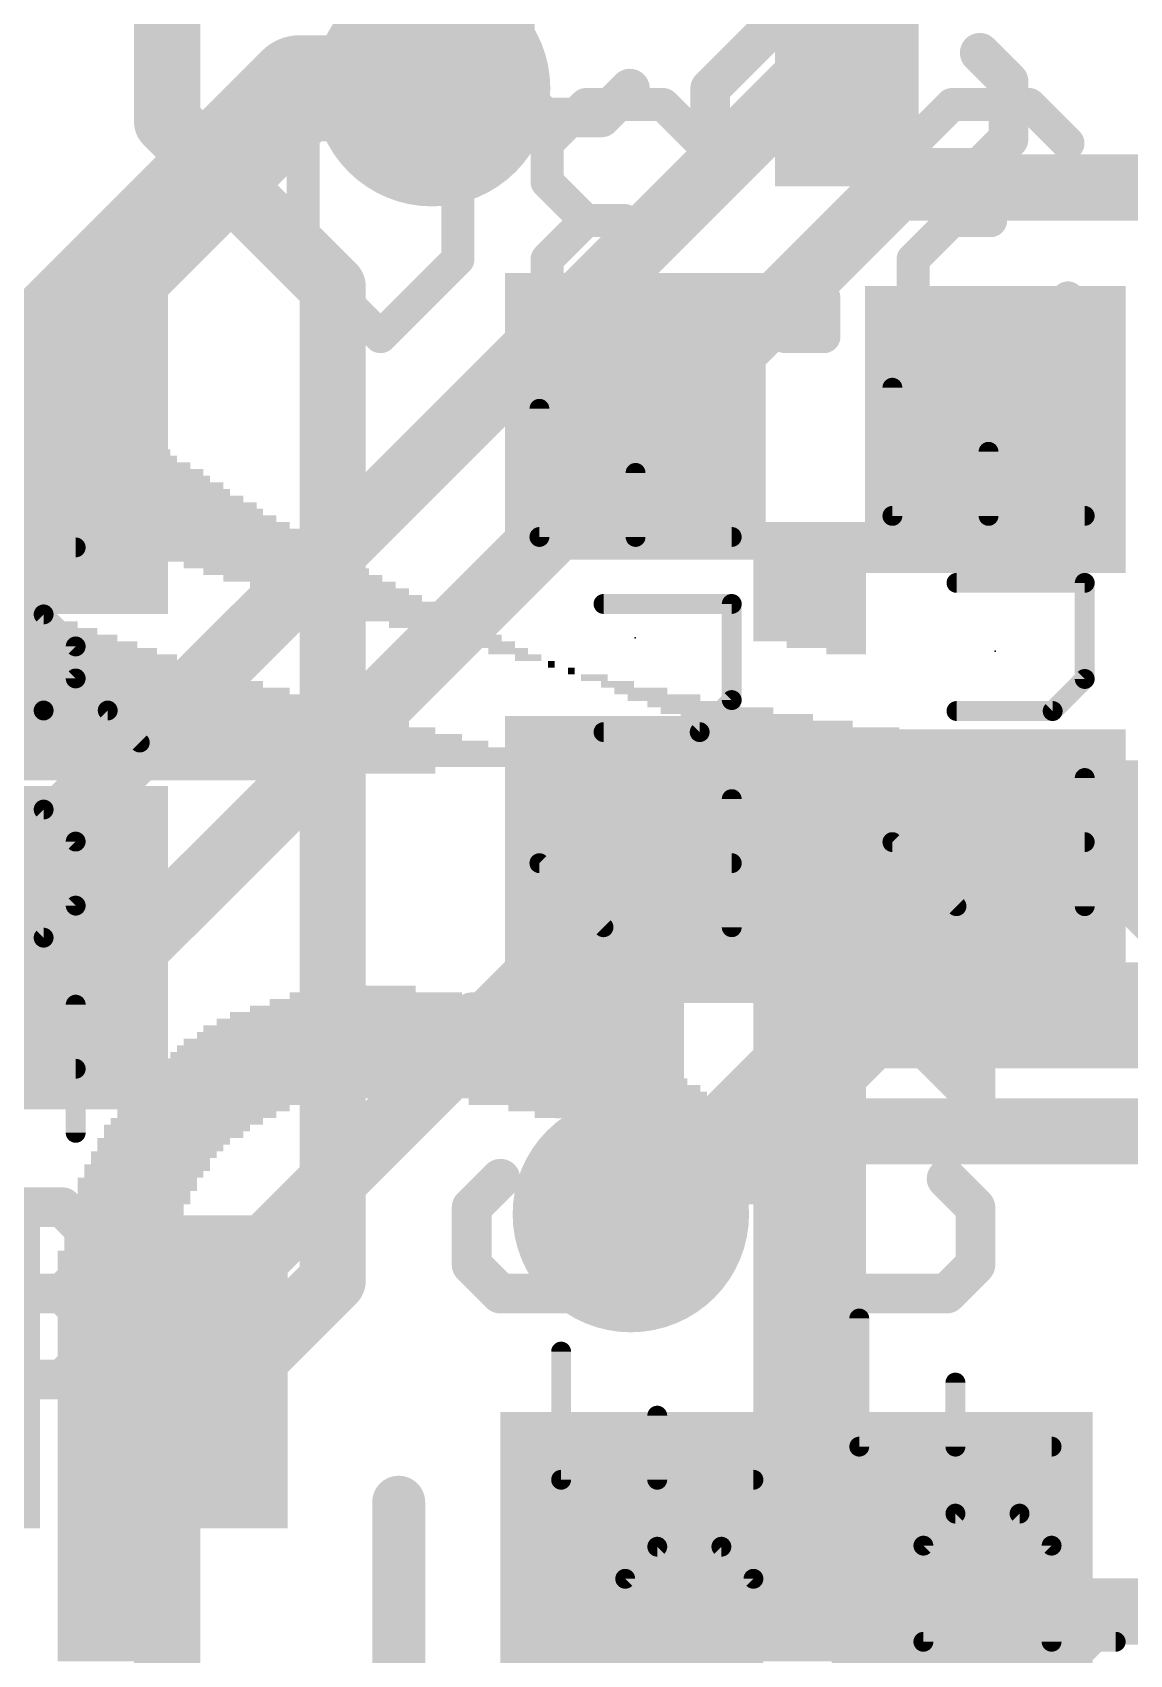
# Model space of a CAD drawing. Extents: x -4.5 to 52.1, y -1.8 to 26.3.
# Drawn here: x 14.09 to 18.29, y 7.96 to 14.18 of the extents above; entities that cross this region are included whole.
import ezdxf

# ---------------------------------------------------------------- set-up
doc = ezdxf.new("R2010")
doc.units = 0
for name, color, linetype in [('1', 12, 'CONTINUOUS'), ('16', 132, 'CONTINUOUS'), ('18', 110, 'CONTINUOUS'), ('21', 40, 'CONTINUOUS'), ('22', 6, 'CONTINUOUS'), ('23', 40, 'CONTINUOUS'), ('25', 253, 'CONTINUOUS'), ('27', 253, 'CONTINUOUS')]:
    doc.layers.add(name, color=color, linetype=linetype)

# ---------------------------------------------------------------- blocks, each defined once
blk = doc.blocks.new('RECT')
blk.add_solid([(-0.5, -0.5), (0.5, -0.5), (-0.5, 0.5), (0.5, 0.5)])
blk = doc.blocks.new('ROUNDV')
at = {"const_width": 0.5}
blk.add_lwpolyline([(0, -0.25, 1), (0, 0.25, 1), (0, -0.25)], format="xyb", dxfattribs=at)

msp = doc.modelspace()

# ---------------------------------------------------------------- linework, layer by layer
at = {"layer": '1'}
for points, const_width in [([(14.605, 13.843), (14.605, 15.875)], 0.254), ([(15.621, 15.279), (15.621, 13.97)], 0.4064), ([(15.24, 13.208), (14.605, 13.843)], 0.254), ([(15.24, 9.398), (15.24, 13.208)], 0.254), ([(16.383, 10.995), (16.4, 11.012)], 0.4064), ([(16.383, 10.995), (16.383, 9.652)], 0.4064), ([(16.4, 10.0351), (16.4, 11.012)], 0.254), ([(16.4, 10.143), (16.4, 11.012)], 0.254), ([(18.253, 10.961), (17.78, 10.961)], 0.254), ([(19.812, 9.402), (18.253, 10.961)], 0.254), ([(13.97, 10.674), (13.858, 10.674)], 0.254), ([(16.5735, 9.9695), (16.4, 10.143)], 0.254), ([(18.5599, 9.9695), (16.5735, 9.9695)], 0.254), ([(14.8891, 9.0471), (15.24, 9.398)], 0.254), ([(14.793, 9.0471), (14.8891, 9.0471)], 0.254), ([(17.653, 8.343), (16.383, 8.343)], 0.254)]:
    msp.add_lwpolyline(points, dxfattribs=dict(at, const_width=const_width))
for points, const_width in [([(15.5194, 13.97, 1), (15.7226, 13.97)], 0.2032), ([(14.6499, 13.8879, 1), (14.5601, 13.7981)], 0.127), ([(14.5415, 13.843, 1), (14.6685, 13.843)], 0.127), ([(15.3035, 13.208, 1), (15.1765, 13.208)], 0.127), ([(15.1951, 13.1631, 1), (15.2849, 13.2529)], 0.127), ([(16.4846, 10.995, 1), (16.2814, 10.995)], 0.2032), ([(16.4718, 10.9402, 1), (16.3282, 11.0838)], 0.2032), ([(16.3112, 11.0668, 1), (16.4548, 10.9232)], 0.2032), ([(16.4635, 11.012, 1), (16.3365, 11.012)], 0.127), ([(16.4635, 11.012, 1), (16.3365, 11.012)], 0.127), ([(17.78, 11.0245, 1), (17.78, 10.8975)], 0.127), ([(18.2979, 11.0059, 1), (18.2081, 10.9161)], 0.127), ([(18.253, 10.8975, 1), (18.253, 11.0245)], 0.127), ([(13.97, 10.6105, 1), (13.97, 10.7375)], 0.127), ([(16.4449, 10.1879, 1), (16.3551, 10.0981)], 0.127), ([(16.3365, 10.143, 1), (16.4635, 10.143)], 0.127), ([(16.3365, 10.0351, 1), (16.4635, 10.0351)], 0.127), ([(16.5735, 10.033, 1), (16.5735, 9.906)], 0.127), ([(16.5286, 9.9246, 1), (16.6184, 10.0144)], 0.127), ([(16.2814, 9.652, 1), (16.4846, 9.652)], 0.2032), ([(15.2849, 9.3531, 1), (15.1951, 9.4429)], 0.127), ([(15.1765, 9.398, 1), (15.3035, 9.398)], 0.127), ([(14.793, 9.1106, 1), (14.793, 8.9836)], 0.127), ([(14.8442, 9.092, 1), (14.934, 9.0022)], 0.127), ([(14.8891, 8.9836, 1), (14.8891, 9.1106)], 0.127), ([(16.383, 8.4065, 1), (16.383, 8.2795)], 0.127), ([(17.653, 8.2795, 1), (17.653, 8.4065)], 0.127)]:
    msp.add_lwpolyline(points, format="xyb", dxfattribs=dict(at, const_width=const_width))
at = {"layer": '16'}
for points, const_width in [([(12.573, 9.525), (17.526, 14.478)], 0.254), ([(13.843, 12.7), (15.113, 13.97)], 0.4064), ([(15.113, 13.97), (15.621, 13.97)], 0.4064), ([(12.7, 8.89), (17.399, 13.589)], 0.254), ([(17.399, 13.589), (20.574, 13.589)], 0.254), ([(14.605, 9.144), (16.51, 11.049)], 0.254), ([(16.51, 11.049), (19.05, 11.049)], 0.254), ([(17.272, 10.414), (16.383, 9.525)], 0.4064), ([(20.066, 10.414), (17.272, 10.414)], 0.4064), ([(16.383, 9.525), (16.383, 9.652)], 0.4064), ([(14.605, 7.366), (14.605, 9.144)], 0.254), ([(18.161, 8.128), (15.367, 5.334)], 0.254), ([(18.923, 8.128), (18.161, 8.128)], 0.254)]:
    msp.add_lwpolyline(points, dxfattribs=dict(at, const_width=const_width))
for points, const_width in [([(15.113, 14.0716, 1), (15.113, 13.8684)], 0.2032), ([(15.1848, 13.8982, 1), (15.0412, 14.0418)], 0.2032), ([(15.621, 13.8684, 1), (15.621, 14.0716)], 0.2032), ([(17.399, 13.6525, 1), (17.399, 13.5255)], 0.127), ([(17.4439, 13.5441, 1), (17.3541, 13.6339)], 0.127), ([(16.51, 11.1125, 1), (16.51, 10.9855)], 0.127), ([(16.5549, 11.0041, 1), (16.4651, 11.0939)], 0.127), ([(17.272, 10.5156, 1), (17.272, 10.3124)], 0.2032), ([(17.3438, 10.3422, 1), (17.2002, 10.4858)], 0.2032), ([(16.4846, 9.652, 1), (16.2814, 9.652)], 0.2032), ([(16.3112, 9.5968, 1), (16.4548, 9.4532)], 0.2032), ([(16.2814, 9.525, 1), (16.4846, 9.525)], 0.2032), ([(14.6685, 9.144, 1), (14.5415, 9.144)], 0.127), ([(14.5601, 9.1889, 1), (14.6499, 9.0991)], 0.127), ([(18.161, 8.1915, 1), (18.161, 8.0645)], 0.127), ([(18.2059, 8.0831, 1), (18.1161, 8.1729)], 0.127)]:
    msp.add_lwpolyline(points, format="xyb", dxfattribs=dict(at, const_width=const_width))
at = {"layer": '21'}
for points, const_width in [([(14.366, 11.624), (13.35, 11.624)], 0.3048), ([(15.493, 6.947), (15.493, 8.547)], 0.2032)]:
    msp.add_lwpolyline(points, dxfattribs=dict(at, const_width=const_width))
for points, const_width in [([(14.366, 11.5478, 1), (14.366, 11.7002)], 0.1524), ([(15.5438, 8.547, 1), (15.4422, 8.547)], 0.1016)]:
    msp.add_lwpolyline(points, format="xyb", dxfattribs=dict(at, const_width=const_width))
at = {"layer": '22', "const_width": 0.0635}
for points in [[(15.1583, 13.9073, 1), (15.0948, 13.9073)], [(15.7515, 13.9073, 1), (15.688, 13.9073)], [(16.2104, 13.939, 1), (16.2104, 13.8755)], [(16.2328, 13.8848, 1), (16.1879, 13.9297)], [(16.5294, 13.9297, 1), (16.4845, 13.8848)], [(16.507, 13.8755, 1), (16.507, 13.939)], [(17.6137, 13.939, 1), (17.6137, 13.8755)], [(17.6361, 13.8848, 1), (17.5912, 13.9297)], [(17.9327, 13.9297, 1), (17.8878, 13.8848)], [(17.9103, 13.8755, 1), (17.9103, 13.939)], [(16.0938, 13.759, 1), (16.0304, 13.759)], [(16.0396, 13.7814, 1), (16.0846, 13.7365)], [(16.6328, 13.7365, 1), (16.6777, 13.7814)], [(17.4971, 13.759, 1), (17.4336, 13.759)], [(17.4429, 13.7814, 1), (17.4878, 13.7365)], [(18.0361, 13.7365, 1), (18.081, 13.7814)], [(16.0846, 13.6331, 1), (16.0396, 13.5882)], [(16.0304, 13.6107, 1), (16.0938, 13.6107)], [(17.4336, 13.6107, 1), (17.4971, 13.6107)], [(17.4878, 13.6331, 1), (17.4429, 13.5882)], [(16.2104, 13.4941, 1), (16.2104, 13.4306)], [(16.2328, 13.4399, 1), (16.1879, 13.4848)], [(16.1879, 13.4399, 1), (16.2328, 13.4848)], [(16.3587, 13.4306, 1), (16.3587, 13.4941)], [(17.6137, 13.4941, 1), (17.6137, 13.4306)], [(17.6361, 13.4399, 1), (17.5912, 13.4848)], [(17.5912, 13.4399, 1), (17.6361, 13.4848)], [(17.762, 13.4306, 1), (17.762, 13.4941)], [(15.149, 13.3365, 1), (15.1041, 13.2916)], [(15.7422, 13.2916, 1), (15.6973, 13.3365)], [(16.0938, 13.3141, 1), (16.0304, 13.3141)], [(17.4971, 13.3141, 1), (17.4336, 13.3141)], [(15.0948, 13.3141, 1), (15.1583, 13.3141)], [(15.688, 13.3141, 1), (15.7515, 13.3141)], [(16.0396, 13.3365, 1), (16.0846, 13.2916)], [(17.4429, 13.3365, 1), (17.4878, 13.2916)], [(16.0846, 13.1882, 1), (16.0396, 13.1433)], [(16.0304, 13.1658, 1), (16.0938, 13.1658)], [(16.6777, 13.1433, 1), (16.6328, 13.1882)], [(16.9747, 13.1975, 1), (16.9747, 13.134)], [(17.0065, 13.1658, 1), (16.943, 13.1658)], [(17.1548, 13.1658, 1), (17.0913, 13.1658)], [(17.123, 13.134, 1), (17.123, 13.1975)], [(17.4336, 13.1658, 1), (17.4971, 13.1658)], [(17.4878, 13.1882, 1), (17.4429, 13.1433)], [(18.081, 13.1433, 1), (18.0361, 13.1882)], [(15.4007, 13.04, 1), (15.4456, 12.995)], [(15.4007, 12.995, 1), (15.4456, 13.04)], [(16.2104, 13.0493, 1), (16.2104, 12.9857)], [(16.1879, 12.995, 1), (16.2328, 13.04)], [(16.4845, 13.04, 1), (16.5294, 12.995)], [(16.507, 12.9857, 1), (16.507, 13.0493)], [(16.9747, 13.0493, 1), (16.9747, 12.9857)], [(17.123, 12.9857, 1), (17.123, 13.0493)], [(17.6137, 13.0493, 1), (17.6137, 12.9857)], [(17.5912, 12.995, 1), (17.6361, 13.04)], [(17.8878, 13.04, 1), (17.9327, 12.995)], [(17.9103, 12.9857, 1), (17.9103, 13.0493)], [(16.943, 13.0175, 1), (17.0065, 13.0175)], [(17.0913, 13.0175, 1), (17.1548, 13.0175)]]:
    msp.add_lwpolyline(points, format="xyb", dxfattribs=at)
at = {"layer": '22', "const_width": 0.127}
for points in [[(15.1266, 13.3141), (15.1266, 13.9073)], [(15.7198, 13.9073), (15.7198, 13.3141)], [(16.2104, 13.9073), (16.0621, 13.759)], [(16.507, 13.9073), (16.2104, 13.9073)], [(16.6553, 13.759), (16.507, 13.9073)], [(17.6137, 13.9073), (17.4654, 13.759)], [(17.9103, 13.9073), (17.6137, 13.9073)], [(18.0586, 13.759), (17.9103, 13.9073)], [(16.0621, 13.759), (16.0621, 13.6107)], [(17.4654, 13.759), (17.4654, 13.6107)], [(16.0621, 13.6107), (16.2104, 13.4624)], [(17.4654, 13.6107), (17.6137, 13.4624)], [(16.2104, 13.4624), (16.0621, 13.3141)], [(16.2104, 13.4624), (16.3587, 13.4624)], [(17.6137, 13.4624), (17.4654, 13.3141)], [(17.6137, 13.4624), (17.762, 13.4624)], [(15.4232, 13.0175), (15.1266, 13.3141)], [(15.7198, 13.3141), (15.4232, 13.0175)], [(16.0621, 13.3141), (16.0621, 13.1658)], [(17.4654, 13.3141), (17.4654, 13.1658)], [(16.0621, 13.1658), (16.2104, 13.0175)], [(16.507, 13.0175), (16.6553, 13.1658)], [(17.123, 13.1658), (16.9747, 13.1658)], [(16.9747, 13.1658), (16.9747, 13.0175)], [(17.123, 13.0175), (17.123, 13.1658)], [(17.4654, 13.1658), (17.6137, 13.0175)], [(17.9103, 13.0175), (18.0586, 13.1658)], [(16.2104, 13.0175), (16.507, 13.0175)], [(16.9747, 13.0175), (17.123, 13.0175)], [(17.6137, 13.0175), (17.9103, 13.0175)]]:
    msp.add_lwpolyline(points, dxfattribs=at)
at = {"layer": '23'}
for p in [(16.4, 11.862), (17.78, 11.811)]:
    msp.add_point(p, dxfattribs=at)
at = {"layer": '25', "const_width": 0.1524}
for points in [[(15.9387, 14.409), (15.9387, 13.9684)], [(17.1278, 14.409), (16.6871, 13.9684)], [(17.28, 14.1058), (17.1698, 13.9957)], [(17.8308, 13.9957), (17.7206, 14.1058)], [(17.1698, 13.9957), (17.1698, 13.7754)], [(17.8308, 13.7754), (17.8308, 13.9957)], [(15.9387, 13.9684), (16.0489, 13.8582)], [(16.2692, 13.8582), (16.3793, 13.9684)], [(16.6871, 13.9684), (16.6871, 13.8582)], [(16.0489, 13.8582), (16.2692, 13.8582)], [(17.1698, 13.7754), (17.28, 13.6652)], [(17.7206, 13.6652), (17.8308, 13.7754)], [(17.28, 13.6652), (17.7206, 13.6652)], [(16.1033, 10.0956), (16.1033, 10.5363)], [(17.153, 10.5363), (17.0428, 10.4261)], [(17.2632, 10.5363), (17.153, 10.5363)], [(17.7038, 10.0956), (17.2632, 10.5363)], [(17.7038, 10.5363), (17.7038, 10.0956)], [(16.4338, 10.4261), (15.7728, 10.4261)], [(15.7728, 10.4261), (16.1033, 10.0956)], [(17.0428, 10.4261), (17.0428, 10.2058)], [(17.0428, 10.2058), (17.153, 10.0956)], [(15.883, 9.7878), (15.7728, 9.6777)], [(16.4338, 9.6777), (16.3236, 9.7878)], [(17.153, 9.7878), (17.0428, 9.6777)], [(17.7038, 9.6777), (17.5936, 9.7878)], [(13.9834, 9.6784), (14.2038, 9.6784)], [(14.2038, 9.6784), (14.3139, 9.5682)], [(15.7728, 9.6777), (15.7728, 9.4574)], [(16.4338, 9.4574), (16.4338, 9.6777)], [(17.0428, 9.6777), (17.0428, 9.4574)], [(17.7038, 9.4574), (17.7038, 9.6777)], [(14.3139, 9.5682), (14.3139, 9.458)], [(14.3139, 9.458), (14.2038, 9.3479)], [(15.7728, 9.4574), (15.883, 9.3472)], [(16.3236, 9.3472), (16.4338, 9.4574)], [(17.0428, 9.4574), (17.153, 9.3472)], [(17.5936, 9.3472), (17.7038, 9.4574)], [(13.9834, 9.3479), (14.2038, 9.3479)], [(14.2038, 9.3479), (14.3139, 9.2377)], [(15.883, 9.3472), (16.3236, 9.3472)], [(17.153, 9.3472), (17.5936, 9.3472)], [(14.3139, 9.2377), (14.3139, 9.1276)], [(14.3139, 9.1276), (14.2038, 9.0174)], [(14.2038, 9.0174), (13.9834, 9.0174)]]:
    msp.add_lwpolyline(points, dxfattribs=at)
at = {"layer": '25', "const_width": 0.0762}
for points in [[(17.3069, 14.0789, 1), (17.2531, 14.1328)], [(17.7476, 14.1328, 1), (17.6937, 14.0789)], [(17.2079, 13.9957, 1), (17.1317, 13.9957)], [(17.1429, 14.0226, 1), (17.1968, 13.9687)], [(17.8689, 13.9957, 1), (17.7927, 13.9957)], [(17.8039, 13.9687, 1), (17.8577, 14.0226)], [(15.9656, 13.9953, 1), (15.9118, 13.9414)], [(15.9006, 13.9684, 1), (15.9768, 13.9684)], [(16.4063, 13.9414, 1), (16.3524, 13.9953)], [(16.7252, 13.9684, 1), (16.649, 13.9684)], [(16.6602, 13.9953, 1), (16.7141, 13.9414)], [(16.0489, 13.8963, 1), (16.0489, 13.8201)], [(16.0219, 13.8313, 1), (16.0758, 13.8851)], [(16.2422, 13.8851, 1), (16.2961, 13.8313)], [(16.2692, 13.8201, 1), (16.2692, 13.8963)], [(16.649, 13.8582, 1), (16.7252, 13.8582)], [(17.1968, 13.8023, 1), (17.1429, 13.7484)], [(17.1317, 13.7754, 1), (17.2079, 13.7754)], [(17.7927, 13.7754, 1), (17.8689, 13.7754)], [(17.8577, 13.7484, 1), (17.8039, 13.8023)], [(17.28, 13.7033, 1), (17.28, 13.6271)], [(17.2531, 13.6383, 1), (17.3069, 13.6921)], [(17.6937, 13.6921, 1), (17.7476, 13.6383)], [(17.7206, 13.6271, 1), (17.7206, 13.7033)], [(16.1414, 10.5363, 1), (16.0652, 10.5363)], [(17.153, 10.5744, 1), (17.153, 10.4982)], [(17.1799, 10.5093, 1), (17.1261, 10.5632)], [(17.2901, 10.5632, 1), (17.2362, 10.5093)], [(17.2632, 10.4982, 1), (17.2632, 10.5744)], [(17.7419, 10.5363, 1), (17.6657, 10.5363)], [(15.7728, 10.4642, 1), (15.7728, 10.388)], [(15.7998, 10.453, 1), (15.7459, 10.3992)], [(16.4338, 10.388, 1), (16.4338, 10.4642)], [(17.0809, 10.4261, 1), (17.0047, 10.4261)], [(17.0159, 10.453, 1), (17.0698, 10.3992)], [(17.0698, 10.2327, 1), (17.0159, 10.1788)], [(17.0047, 10.2058, 1), (17.0809, 10.2058)], [(16.0764, 10.0687, 1), (16.1303, 10.1226)], [(17.1261, 10.0687, 1), (17.1799, 10.1226)], [(17.6769, 10.0687, 1), (17.7307, 10.1226)], [(16.0652, 10.0956, 1), (16.1414, 10.0956)], [(17.6657, 10.0956, 1), (17.7419, 10.0956)], [(15.9099, 9.7609, 1), (15.8561, 9.8148)], [(16.3506, 9.8148, 1), (16.2967, 9.7609)], [(17.1799, 9.7609, 1), (17.1261, 9.8148)], [(17.6206, 9.8148, 1), (17.5667, 9.7609)], [(14.2307, 9.7053, 1), (14.1768, 9.6514)], [(14.2038, 9.6403, 1), (14.2038, 9.7165)], [(15.8109, 9.6777, 1), (15.7347, 9.6777)], [(15.7459, 9.7046, 1), (15.7998, 9.6507)], [(16.4719, 9.6777, 1), (16.3957, 9.6777)], [(16.4069, 9.6507, 1), (16.4607, 9.7046)], [(17.0809, 9.6777, 1), (17.0047, 9.6777)], [(17.0159, 9.7046, 1), (17.0698, 9.6507)], [(17.7419, 9.6777, 1), (17.6657, 9.6777)], [(17.6769, 9.6507, 1), (17.7307, 9.7046)], [(14.352, 9.5682, 1), (14.2758, 9.5682)], [(14.287, 9.5413, 1), (14.3409, 9.5951)], [(14.3409, 9.4311, 1), (14.287, 9.485)], [(15.7998, 9.4843, 1), (15.7459, 9.4304)], [(16.4607, 9.4304, 1), (16.4069, 9.4843)], [(17.0698, 9.4843, 1), (17.0159, 9.4304)], [(17.7307, 9.4304, 1), (17.6769, 9.4843)], [(14.2758, 9.458, 1), (14.352, 9.458)], [(15.7347, 9.4574, 1), (15.8109, 9.4574)], [(16.3957, 9.4574, 1), (16.4719, 9.4574)], [(17.0047, 9.4574, 1), (17.0809, 9.4574)], [(17.6657, 9.4574, 1), (17.7419, 9.4574)], [(14.2307, 9.3748, 1), (14.1768, 9.3209)], [(14.1768, 9.3748, 1), (14.2307, 9.3209)], [(14.2038, 9.3098, 1), (14.2038, 9.386)], [(15.883, 9.3853, 1), (15.883, 9.3091)], [(15.8561, 9.3203, 1), (15.9099, 9.3741)], [(16.2967, 9.3741, 1), (16.3506, 9.3203)], [(16.3236, 9.3091, 1), (16.3236, 9.3853)], [(17.153, 9.3853, 1), (17.153, 9.3091)], [(17.1261, 9.3203, 1), (17.1799, 9.3741)], [(17.5667, 9.3741, 1), (17.6206, 9.3203)], [(17.5936, 9.3091, 1), (17.5936, 9.3853)], [(14.352, 9.2377, 1), (14.2758, 9.2377)], [(14.287, 9.2108, 1), (14.3409, 9.2647)], [(14.2758, 9.1276, 1), (14.352, 9.1276)], [(14.3409, 9.1006, 1), (14.287, 9.1545)], [(14.2038, 8.9793, 1), (14.2038, 9.0555)], [(14.1768, 9.0443, 1), (14.2307, 8.9905)]]:
    msp.add_lwpolyline(points, format="xyb", dxfattribs=at)
at = {"layer": '27', "const_width": 0.0381}
for points in [[(17.4047, 12.8214, 1), (17.3666, 12.8214)], [(16.0515, 12.7406, 1), (16.0134, 12.7406)], [(17.7733, 12.5757, 1), (17.7352, 12.5757)], [(16.4201, 12.4948, 1), (16.382, 12.4948)], [(17.3666, 12.3299, 1), (17.4047, 12.3299)], [(17.3857, 12.349, 1), (17.3857, 12.3109)], [(17.7352, 12.3299, 1), (17.7733, 12.3299)], [(18.1229, 12.3109, 1), (18.1229, 12.349)], [(16.0325, 12.2681, 1), (16.0325, 12.23)], [(16.0134, 12.2491, 1), (16.0515, 12.2491)], [(16.382, 12.2491, 1), (16.4201, 12.2491)], [(16.7697, 12.23, 1), (16.7697, 12.2681)], [(14.2547, 12.19, 1), (14.2547, 12.2281)], [(17.6314, 12.0921, 1), (17.6314, 12.054)], [(18.142, 12.073, 1), (18.1039, 12.073)], [(18.1229, 12.054, 1), (18.1229, 12.0921)], [(16.2782, 12.0112, 1), (16.2782, 11.9731)], [(16.7888, 11.9922, 1), (16.7507, 11.9922)], [(16.7697, 11.9731, 1), (16.7697, 12.0112)], [(14.1453, 11.9656, 1), (14.1184, 11.9387)], [(14.1318, 11.9331, 1), (14.1318, 11.9712)], [(14.2738, 11.8293, 1), (14.2357, 11.8293)], [(14.2412, 11.8158, 1), (14.2682, 11.8428)], [(14.2357, 11.7064, 1), (14.2738, 11.7064)], [(14.2682, 11.6929, 1), (14.2412, 11.7199)], [(18.1039, 11.7044, 1), (18.142, 11.7044)], [(18.1364, 11.6909, 1), (18.1094, 11.7179)], [(16.7507, 11.6235, 1), (16.7888, 11.6235)], [(16.7832, 11.6101, 1), (16.7562, 11.637)], [(14.1318, 11.6026, 1), (14.1318, 11.5645)], [(14.1184, 11.597, 1), (14.1453, 11.5701)], [(14.1318, 11.5645, 1), (14.1318, 11.6026)], [(14.391, 11.597, 1), (14.3641, 11.5701)], [(14.3776, 11.5645, 1), (14.3776, 11.6026)], [(17.6314, 11.6006, 1), (17.6314, 11.5625)], [(17.9866, 11.595, 1), (18.0135, 11.568)], [(18, 11.5625, 1), (18, 11.6006)], [(16.2782, 11.5197, 1), (16.2782, 11.4816)], [(16.6334, 11.5141, 1), (16.6603, 11.4872)], [(16.6468, 11.4816, 1), (16.6468, 11.5197)], [(14.487, 11.4472, 1), (14.5139, 11.4741)], [(18.142, 11.3246, 1), (18.1039, 11.3246)], [(16.7888, 11.2437, 1), (16.7507, 11.2437)], [(14.1453, 11.2172, 1), (14.1184, 11.1903)], [(14.1318, 11.1847, 1), (14.1318, 11.2228)], [(14.2738, 11.0809, 1), (14.2357, 11.0809)], [(14.2412, 11.0674, 1), (14.2682, 11.0943)], [(17.3991, 11.0923, 1), (17.3722, 11.0654)], [(17.3857, 11.0979, 1), (17.3857, 11.0598)], [(18.1229, 11.0598, 1), (18.1229, 11.0979)], [(16.0459, 11.0115, 1), (16.019, 10.9845)], [(16.0325, 11.017, 1), (16.0325, 10.9789)], [(16.7697, 10.9789, 1), (16.7697, 11.017)], [(14.2357, 10.8351, 1), (14.2738, 10.8351)], [(14.2682, 10.8217, 1), (14.2412, 10.8486)], [(17.6179, 10.8196, 1), (17.6449, 10.8466)], [(18.1039, 10.8331, 1), (18.142, 10.8331)], [(16.2647, 10.7388, 1), (16.2917, 10.7657)], [(16.7507, 10.7523, 1), (16.7888, 10.7523)], [(14.1184, 10.7257, 1), (14.1453, 10.6988)], [(14.1184, 10.6988, 1), (14.1453, 10.7257)], [(14.1318, 10.6932, 1), (14.1318, 10.7313)], [(14.2738, 10.4553, 1), (14.2357, 10.4553)], [(14.2547, 10.1905, 1), (14.2547, 10.2286)], [(14.2357, 9.9638, 1), (14.2738, 9.9638)], [(17.2777, 9.2518, 1), (17.2396, 9.2518)], [(16.1347, 9.1248, 1), (16.0966, 9.1248)], [(17.6463, 9.0061, 1), (17.6082, 9.0061)], [(16.5033, 8.8791, 1), (16.4652, 8.8791)], [(17.2396, 8.7603, 1), (17.2777, 8.7603)], [(17.2587, 8.7794, 1), (17.2587, 8.7413)], [(17.6082, 8.7603, 1), (17.6463, 8.7603)], [(17.9959, 8.7413, 1), (17.9959, 8.7794)], [(16.0966, 8.6333, 1), (16.1347, 8.6333)], [(16.1157, 8.6524, 1), (16.1157, 8.6143)], [(16.4652, 8.6333, 1), (16.5033, 8.6333)], [(16.8529, 8.6143, 1), (16.8529, 8.6524)], [(17.6273, 8.5225, 1), (17.6273, 8.4844)], [(17.6408, 8.4899, 1), (17.6138, 8.5169)], [(17.8865, 8.5169, 1), (17.8596, 8.4899)], [(17.873, 8.4844, 1), (17.873, 8.5225)], [(16.4843, 8.3955, 1), (16.4843, 8.3574)], [(16.4978, 8.3629, 1), (16.4708, 8.3899)], [(16.7435, 8.3899, 1), (16.7166, 8.3629)], [(16.73, 8.3574, 1), (16.73, 8.3955)], [(17.5235, 8.3805, 1), (17.4854, 8.3805)], [(17.4909, 8.394, 1), (17.5179, 8.3671)], [(18.015, 8.3805, 1), (17.9769, 8.3805)], [(17.9824, 8.3671, 1), (18.0094, 8.394)], [(16.3479, 8.267, 1), (16.3749, 8.2401)], [(16.3805, 8.2535, 1), (16.3424, 8.2535)], [(16.872, 8.2535, 1), (16.8339, 8.2535)], [(16.8394, 8.2401, 1), (16.8664, 8.267)], [(17.5044, 8.031, 1), (17.5044, 7.9929)], [(17.4854, 8.0119, 1), (17.5235, 8.0119)], [(17.9769, 8.0119, 1), (18.015, 8.0119)], [(18.2416, 7.9929, 1), (18.2416, 8.031)]]:
    msp.add_lwpolyline(points, format="xyb", dxfattribs=at)
at = {"layer": '27', "const_width": 0.0762}
for points in [[(17.3857, 12.3299), (17.3857, 12.8214)], [(16.0325, 12.2491), (16.0325, 12.7406)], [(17.7543, 12.3299), (17.7543, 12.5757)], [(16.4011, 12.2491), (16.4011, 12.4948)], [(18.1229, 12.3299), (17.3857, 12.3299)], [(16.7697, 12.2491), (16.0325, 12.2491)], [(14.2547, 12.2091), (13.5175, 12.2091)], [(18.1229, 12.073), (17.6314, 12.073)], [(18.1229, 11.7044), (18.1229, 12.073)], [(16.7697, 11.9922), (16.2782, 11.9922)], [(16.7697, 11.6235), (16.7697, 11.9922)], [(14.1318, 11.9522), (13.8861, 11.9522)], [(14.2547, 11.8293), (14.1318, 11.9522)], [(14.2547, 11.7064), (14.2547, 11.8293)], [(14.1318, 11.5835), (14.2547, 11.7064)], [(18, 11.5815), (18.1229, 11.7044)], [(16.6468, 11.5007), (16.7697, 11.6235)], [(13.8861, 11.5835), (14.1318, 11.5835)], [(14.1318, 11.5835), (14.3776, 11.5835)], [(14.3776, 11.5835), (14.5004, 11.4607)], [(17.6314, 11.5815), (18, 11.5815)], [(16.2782, 11.5007), (16.6468, 11.5007)], [(18.1229, 10.8331), (18.1229, 11.3246)], [(16.7697, 10.7523), (16.7697, 11.2437)], [(13.6403, 11.2037), (14.1318, 11.2037)], [(14.1318, 10.7123), (13.6403, 11.2037)], [(14.1318, 11.2037), (14.2547, 11.0809)], [(14.2547, 11.0809), (14.2547, 10.8351)], [(17.6314, 10.8331), (17.3857, 11.0788)], [(17.3857, 11.0788), (18.1229, 11.0788)], [(16.2782, 10.7523), (16.0325, 10.998)], [(16.0325, 10.998), (16.7697, 10.998)], [(14.2547, 10.8351), (14.1318, 10.7123)], [(14.1318, 10.7123), (13.6403, 10.7123)], [(14.2547, 9.9638), (14.2547, 10.4553)], [(13.5175, 10.2096), (14.2547, 10.2096)], [(17.2587, 8.7603), (17.2587, 9.2518)], [(16.1157, 8.6333), (16.1157, 9.1248)], [(17.6273, 8.7603), (17.6273, 9.0061)], [(16.4843, 8.6333), (16.4843, 8.8791)], [(17.9959, 8.7603), (17.2587, 8.7603)], [(16.8529, 8.6333), (16.1157, 8.6333)], [(17.5044, 8.3805), (17.6273, 8.5034)], [(17.6273, 8.5034), (17.873, 8.5034)], [(17.873, 8.5034), (17.9959, 8.3805)], [(16.3614, 8.2535), (16.4843, 8.3764)], [(16.4843, 8.3764), (16.73, 8.3764)], [(16.73, 8.3764), (16.8529, 8.2535)], [(17.5044, 8.0119), (17.5044, 8.3805)], [(17.9959, 8.3805), (17.9959, 8.0119)], [(16.3614, 7.8849), (16.3614, 8.2535)], [(16.8529, 8.2535), (16.8529, 7.8849)], [(18.2416, 8.0119), (17.5044, 8.0119)]]:
    msp.add_lwpolyline(points, dxfattribs=at)

# ---------------------------------------------------------------- block references
at = {"layer": '1'}
for p, xscale, yscale, rotation in [((17.211, 14.1939), 0.55, 1.2, 180), ((13.858, 12.574), 1.24, 1.5, 270), ((13.858, 10.674), 1.24, 1.5, 270), ((13.843, 9.0471), 0.55, 1.2, 180), ((14.793, 9.0471), 0.55, 1.2, 180)]:
    msp.add_blockref('RECT', p, dxfattribs=dict(at, xscale=xscale, yscale=yscale, rotation=rotation))
at = {"layer": '1', "xscale": 1.1, "rotation": 90}
for p in [(16.4, 12.712), (17.78, 12.661), (16.4, 11.012), (17.78, 10.961), (16.383, 8.343), (17.653, 8.343)]:
    msp.add_blockref('RECT', p, dxfattribs=at)
at = {"layer": '18', "xscale": 0.9064, "yscale": 0.9064}
for p in [(15.621, 13.97), (15.621, 13.97), (16.383, 9.652), (16.383, 9.652)]:
    msp.add_blockref('ROUNDV', p, dxfattribs=at)
at = {"layer": '22', "yscale": 0.0254, "rotation": 180}
for p, xscale in [((14.0081, 12.9032), 0.2032), ((14.0335, 12.8778), 0.2032), ((14.0589, 12.8524), 0.254), ((14.0716, 12.827), 0.2794), ((14.097, 12.8016), 0.3302), ((14.1097, 12.7762), 0.3556), ((14.1351, 12.7508), 0.4064), ((14.1605, 12.7254), 0.4064), ((14.1859, 12.7), 0.4572), ((13.9446, 12.6238), 1.1938), ((14.1986, 12.6746), 0.4826), ((14.224, 12.6492), 0.5334), ((13.9827, 12.5984), 1.1684), ((14.0462, 12.573), 1.143), ((14.0843, 12.5476), 1.1176), ((14.1478, 12.5222), 1.0922), ((14.1986, 12.4968), 1.0922), ((14.2494, 12.4714), 1.0414), ((14.3129, 12.446), 1.016), ((14.351, 12.4206), 0.9906), ((14.4145, 12.3952), 0.9652), ((14.478, 12.3698), 0.9398), ((14.5161, 12.3444), 0.9144), ((14.5796, 12.319), 0.889), ((14.6431, 12.2936), 0.8636), ((14.7066, 12.2682), 0.8382), ((17.0688, 12.2936), 0.4318), ((17.0688, 12.2682), 0.4318), ((14.7574, 12.2428), 0.7874), ((14.8209, 12.2174), 0.762), ((14.8844, 12.192), 0.7366), ((17.0688, 12.2428), 0.4318), ((17.0688, 12.2174), 0.4318), ((17.0688, 12.192), 0.4318), ((14.9479, 12.1666), 0.7112), ((15.0114, 12.1412), 0.6858), ((17.0688, 12.1666), 0.4318), ((17.0688, 12.1412), 0.4318), ((15.0622, 12.1158), 0.635), ((15.1257, 12.0904), 0.6096), ((15.2019, 12.065), 0.5588), ((17.0688, 12.1158), 0.4318), ((17.0688, 12.0904), 0.4318), ((17.0688, 12.065), 0.4318), ((15.2654, 12.0396), 0.5334), ((15.3289, 12.0142), 0.508), ((17.0688, 12.0396), 0.4318), ((17.0688, 12.0142), 0.4318), ((13.3858, 11.938), 1.6002), ((13.3731, 11.9634), 1.4732), ((15.4051, 11.9888), 0.4572), ((15.4686, 11.9634), 0.4318), ((15.5448, 11.938), 0.381), ((17.0688, 11.9888), 0.4318), ((17.0688, 11.9634), 0.4318), ((17.0688, 11.938), 0.4318), ((13.4112, 11.8872), 1.8542), ((13.3985, 11.9126), 1.7272), ((15.621, 11.9126), 0.3302), ((15.6845, 11.8872), 0.3048), ((17.0688, 11.9126), 0.4318), ((17.0688, 11.8872), 0.4318), ((13.4366, 11.811), 2.2606), ((13.4366, 11.8364), 2.1082), ((13.4239, 11.8618), 1.9812), ((15.7607, 11.8618), 0.254), ((15.8369, 11.8364), 0.2032), ((15.9131, 11.811), 0.1524), ((17.0688, 11.8618), 0.4318), ((17.1323, 11.8364), 0.3048), ((17.2085, 11.811), 0.1524), ((13.4493, 11.7602), 2.54), ((13.4493, 11.7856), 2.3876), ((15.9893, 11.7856), 0.1016), ((16.0782, 11.7602), 0.0254), ((13.462, 11.684), 3.0226), ((13.462, 11.7094), 2.8702), ((13.462, 11.7348), 2.7178), ((16.1544, 11.7348), 0.0254), ((16.2433, 11.7094), 0.1016), ((16.3322, 11.684), 0.127), ((13.462, 11.6332), 3.3782), ((13.462, 11.6586), 3.2258), ((16.4211, 11.6586), 0.2032), ((16.51, 11.6332), 0.2794), ((14.6558, 11.5824), 1.397), ((14.6304, 11.6078), 1.2446), ((16.6243, 11.6078), 0.3556), ((16.7132, 11.5824), 0.4318), ((14.6939, 11.5062), 1.8796), ((14.6812, 11.5316), 1.7018), ((14.6558, 11.557), 1.5494), ((16.8275, 11.557), 0.508), ((16.9291, 11.5316), 0.6096), ((17.0561, 11.5062), 0.7112), ((14.732, 11.4554), 2.2098), ((14.7193, 11.4808), 2.032), ((17.1704, 11.4808), 0.8382), ((17.3101, 11.4554), 0.9652), ((14.7193, 11.3792), 2.6416), ((14.7701, 11.4046), 2.5908), ((14.7574, 11.43), 2.413), ((17.3863, 11.3792), 2.3876), ((17.3355, 11.4046), 1.8796), ((17.3863, 11.43), 1.27), ((14.478, 11.3538), 2.3114), ((14.3383, 11.3284), 1.5748), ((17.653, 11.3538), 2.667), ((18.5547, 11.3284), 4.2164), ((18.6182, 11.303), 4.0894), ((18.6944, 11.2776), 3.9878), ((18.7706, 11.2522), 3.8354), ((18.7706, 11.2268), 3.8354), ((18.7706, 11.2014), 3.8354), ((17.0688, 11.176), 0.4318), ((17.0688, 11.1506), 0.4318), ((17.0688, 11.1252), 0.4318), ((18.9992, 11.176), 3.3782), ((19.0881, 11.1506), 3.2004), ((19.1897, 11.1252), 2.9972), ((17.0688, 11.0998), 0.4318), ((17.0688, 11.0744), 0.4318), ((19.2913, 11.0998), 2.794), ((19.4056, 11.0744), 2.5654), ((17.0688, 11.049), 0.4318), ((17.0688, 11.0236), 0.4318), ((17.0688, 10.9982), 0.4318), ((17.0688, 10.9728), 0.4318), ((17.0688, 10.9474), 0.4318), ((17.0688, 10.922), 0.4318), ((17.0688, 10.8966), 0.4318), ((17.0688, 10.8712), 0.4318), ((17.0688, 10.8458), 0.4318), ((17.0688, 10.8204), 0.4318), ((17.0688, 10.795), 0.4318), ((17.0688, 10.7696), 0.4318), ((17.0688, 10.7442), 0.4318), ((17.0688, 10.7188), 0.4318), ((17.0688, 10.6934), 0.4318), ((17.0688, 10.668), 0.4318), ((17.0688, 10.6426), 0.4318), ((17.0688, 10.6172), 0.4318), ((17.0688, 10.5918), 0.4318), ((17.0688, 10.5664), 0.4318), ((15.3924, 10.5156), 0.3302), ((17.0688, 10.541), 0.4318), ((17.0688, 10.5156), 0.4318), ((15.4432, 10.4394), 1.0414), ((15.4305, 10.4648), 0.8636), ((15.4051, 10.4902), 0.6604), ((17.0688, 10.4902), 0.4318), ((17.0688, 10.4648), 0.4318), ((17.0688, 10.4394), 0.4318), ((15.4559, 10.3886), 1.3208), ((15.4432, 10.414), 1.1938), ((17.0688, 10.414), 0.4318), ((17.0688, 10.3886), 0.4318), ((15.4813, 10.3378), 1.524), ((15.4559, 10.3632), 1.4224), ((17.0688, 10.3632), 0.4318), ((17.0688, 10.3378), 0.4318), ((15.5067, 10.2616), 1.778), ((15.494, 10.287), 1.7018), ((15.4813, 10.3124), 1.6256), ((17.0688, 10.3124), 0.4318), ((17.0688, 10.287), 0.4318), ((17.0688, 10.2616), 0.4318), ((15.5321, 10.2108), 1.9304), ((15.5194, 10.2362), 1.8542), ((17.0688, 10.2362), 0.4318), ((17.0688, 10.2108), 0.4318), ((15.5702, 10.1346), 2.159), ((15.5575, 10.16), 2.0828), ((15.5448, 10.1854), 2.0066), ((17.0688, 10.1854), 0.4318), ((17.0688, 10.16), 0.4318), ((17.0688, 10.1346), 0.4318), ((14.7955, 10.0838), 0.7112), ((15.5702, 10.1092), 2.2098), ((16.2433, 10.0838), 0.9652), ((17.0688, 10.1092), 0.4318), ((17.0688, 10.0838), 0.4318), ((14.6812, 10.0076), 0.5842), ((14.7447, 10.0584), 0.6604), ((14.7193, 10.033), 0.6096), ((16.3449, 10.0584), 0.8636), ((16.4211, 10.033), 0.8128), ((16.7005, 10.0076), 1.1684), ((17.0688, 10.0584), 0.4318), ((17.0688, 10.033), 0.4318), ((14.6431, 9.9822), 0.5588), ((14.6304, 9.9568), 0.5334), ((16.7386, 9.9822), 1.0922), ((16.7767, 9.9568), 1.016), ((14.5542, 9.8806), 0.4826), ((14.5923, 9.9314), 0.508), ((14.5796, 9.906), 0.4826), ((16.8021, 9.9314), 0.9652), ((16.8402, 9.906), 0.889), ((16.8656, 9.8806), 0.8382), ((14.5288, 9.8298), 0.4826), ((14.5415, 9.8552), 0.4572), ((16.891, 9.8552), 0.7874), ((16.9164, 9.8298), 0.7366), ((14.4907, 9.779), 0.4572), ((14.5161, 9.8044), 0.4572), ((16.9545, 9.8044), 0.6604), ((16.9799, 9.779), 0.6096), ((14.4653, 9.7028), 0.4572), ((14.4907, 9.7536), 0.4572), ((14.478, 9.7282), 0.4318), ((17.0053, 9.7536), 0.5588), ((17.0307, 9.7282), 0.508), ((17.0561, 9.7028), 0.4572), ((14.4526, 9.6774), 0.4318), ((14.4526, 9.652), 0.4318), ((17.0688, 9.6774), 0.4318), ((17.0688, 9.652), 0.4318), ((14.4272, 9.6012), 0.4318), ((14.4272, 9.5758), 0.4318), ((14.4399, 9.6266), 0.4064), ((17.0688, 9.6266), 0.4318), ((17.0688, 9.6012), 0.4318), ((17.0688, 9.5758), 0.4318), ((14.4145, 9.5504), 0.4064), ((14.4145, 9.525), 0.4064), ((17.0688, 9.5504), 0.4318), ((17.0688, 9.525), 0.4318), ((14.4018, 9.4996), 0.4318), ((14.4018, 9.4742), 0.4318), ((14.4018, 9.4488), 0.4318), ((17.0688, 9.4996), 0.4318), ((17.0688, 9.4742), 0.4318), ((17.0688, 9.4488), 0.4318), ((14.4018, 9.4234), 0.4318), ((14.3891, 9.398), 0.4064), ((17.0688, 9.4234), 0.4318), ((17.0688, 9.398), 0.4318), ((14.3891, 9.3726), 0.4064), ((14.3891, 9.3472), 0.4064), ((14.3891, 9.3218), 0.4064), ((17.0688, 9.3726), 0.4318), ((17.0688, 9.3472), 0.4318), ((17.0688, 9.3218), 0.4318), ((14.3891, 9.2964), 0.4064), ((14.3891, 9.271), 0.4064), ((17.0688, 9.2964), 0.4318), ((17.0688, 9.271), 0.4318), ((14.3891, 9.2456), 0.4064), ((14.3891, 9.2202), 0.4064), ((14.3891, 9.1948), 0.4064), ((17.0688, 9.2456), 0.4318), ((17.0688, 9.2202), 0.4318), ((17.0688, 9.1948), 0.4318), ((14.3891, 9.1694), 0.4064), ((14.3891, 9.144), 0.4064), ((17.0688, 9.1694), 0.4318), ((17.0688, 9.144), 0.4318), ((14.3891, 9.1186), 0.4064), ((14.3891, 9.0932), 0.4064), ((17.0688, 9.1186), 0.4318), ((17.0688, 9.0932), 0.4318), ((14.3891, 9.0678), 0.4064), ((14.3891, 9.0424), 0.4064), ((14.3891, 9.017), 0.4064), ((17.0688, 9.0678), 0.4318), ((17.0688, 9.0424), 0.4318), ((17.0688, 9.017), 0.4318), ((14.3891, 8.9916), 0.4064), ((14.3891, 8.9662), 0.4064), ((17.0688, 8.9916), 0.4318), ((17.0688, 8.9662), 0.4318), ((14.3891, 8.9408), 0.4064), ((14.3891, 8.9154), 0.4064), ((14.3891, 8.89), 0.4064), ((17.0688, 8.9408), 0.4318), ((17.0688, 8.9154), 0.4318), ((17.0688, 8.89), 0.4318), ((14.3891, 8.8646), 0.4064), ((14.3891, 8.8392), 0.4064), ((17.0688, 8.8646), 0.4318), ((17.0688, 8.8392), 0.4318), ((14.3891, 8.8138), 0.4064), ((14.3891, 8.7884), 0.4064), ((14.3891, 8.763), 0.4064), ((17.0688, 8.8138), 0.4318), ((17.0688, 8.7884), 0.4318), ((17.0688, 8.763), 0.4318), ((14.3891, 8.7376), 0.4064), ((14.3891, 8.7122), 0.4064), ((17.0688, 8.7376), 0.4318), ((17.0688, 8.7122), 0.4318), ((14.3891, 8.6868), 0.4064), ((14.3891, 8.6614), 0.4064), ((14.3891, 8.636), 0.4064), ((17.0688, 8.6868), 0.4318), ((17.0688, 8.6614), 0.4318), ((17.0688, 8.636), 0.4318), ((14.3891, 8.6106), 0.4064), ((14.3891, 8.5852), 0.4064), ((17.0688, 8.6106), 0.4318), ((17.0688, 8.5852), 0.4318), ((14.3891, 8.5598), 0.4064), ((14.3891, 8.5344), 0.4064), ((17.0688, 8.5598), 0.4318), ((17.0688, 8.5344), 0.4318), ((14.3891, 8.509), 0.4064), ((14.3891, 8.4836), 0.4064), ((14.3891, 8.4582), 0.4064), ((17.0688, 8.509), 0.4318), ((17.0688, 8.4836), 0.4318), ((17.0688, 8.4582), 0.4318), ((14.3891, 8.4328), 0.4064), ((14.3891, 8.4074), 0.4064), ((17.0688, 8.4328), 0.4318), ((17.0688, 8.4074), 0.4318), ((14.3891, 8.382), 0.4064), ((14.3891, 8.3566), 0.4064), ((14.3891, 8.3312), 0.4064), ((17.0688, 8.382), 0.4318), ((17.0688, 8.3566), 0.4318), ((17.0688, 8.3312), 0.4318), ((14.3891, 8.3058), 0.4064), ((14.3891, 8.2804), 0.4064), ((17.0688, 8.3058), 0.4318), ((17.0688, 8.2804), 0.4318), ((14.3891, 8.255), 0.4064), ((14.3891, 8.2296), 0.4064), ((14.3891, 8.2042), 0.4064), ((17.0688, 8.255), 0.4318), ((17.0688, 8.2296), 0.4318), ((17.0688, 8.2042), 0.4318), ((14.3891, 8.1788), 0.4064), ((14.3891, 8.1534), 0.4064), ((17.0688, 8.1788), 0.4318), ((17.0688, 8.1534), 0.4318), ((14.3891, 8.128), 0.4064), ((14.3891, 8.1026), 0.4064), ((14.3891, 8.0772), 0.4064), ((17.0688, 8.128), 0.4318), ((17.0688, 8.1026), 0.4318), ((17.0688, 8.0772), 0.4318), ((14.3891, 8.0518), 0.4064), ((14.3891, 8.0264), 0.4064), ((17.0688, 8.0518), 0.4318), ((17.0688, 8.0264), 0.4318), ((14.3891, 8.001), 0.4064), ((14.3891, 7.9756), 0.4064), ((17.0688, 8.001), 0.4318), ((17.0688, 7.9756), 0.4318), ((14.3891, 7.9502), 0.4064), ((17.0688, 7.9502), 0.4318)]:
    msp.add_blockref('RECT', p, dxfattribs=dict(at, xscale=xscale))

doc.saveas('drawing.dxf')
